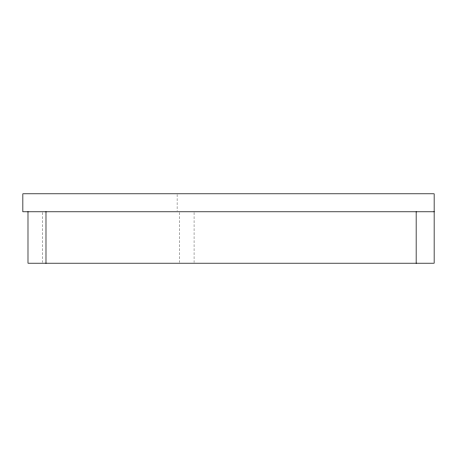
<?xml version="1.0" encoding="UTF-8"?>
<svg xmlns="http://www.w3.org/2000/svg" width="457" height="457" viewBox="0 0 457 457"><rect width="100%" height="100%" fill="white"/><g stroke="black" fill="none" stroke-linecap="round" stroke-linejoin="round"><path stroke-width="0.34" stroke-dasharray="2.29 1.71" d="M194.054 212.505L194.054 262.489M179.675 212.505L179.658 262.489M177.088 194.488L177.088 211.1M42.387 212.505L42.387 262.489"/><path stroke-width="0.69" d="M434.15 211.791L22.85 211.791L22.85 193.797L434.15 193.797L434.15 263.203L27.991 263.203L27.991 211.791M416.156 211.791L416.156 263.203M45.986 211.791L45.986 263.203"/></g></svg>
